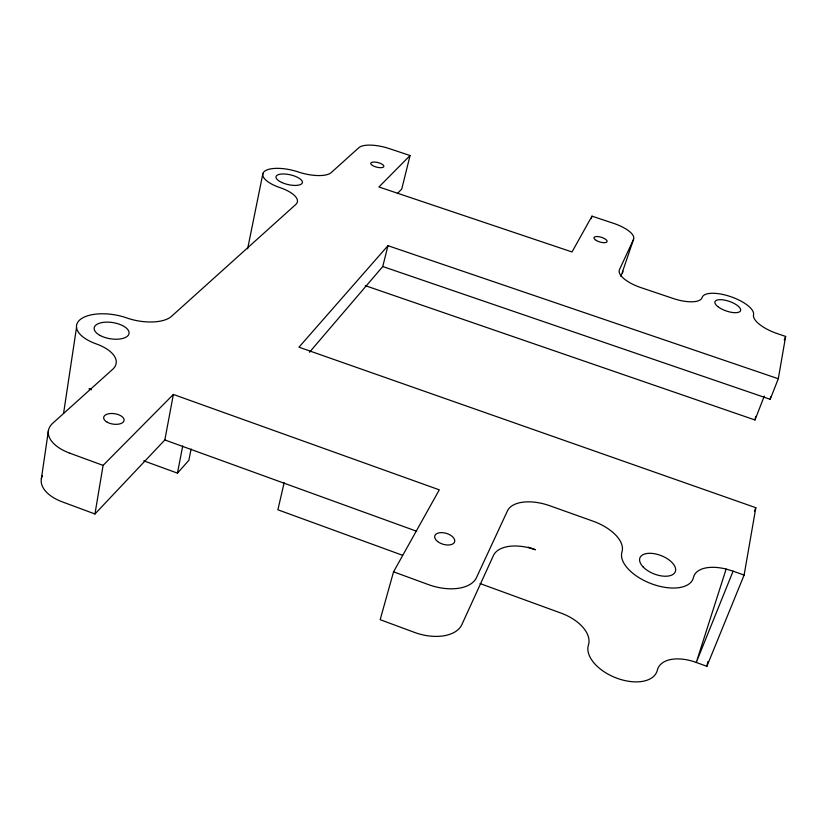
<?xml version="1.0" encoding="UTF-8"?>
<svg xmlns="http://www.w3.org/2000/svg" width="827" height="827" viewBox="0 0 827 827"><rect width="100%" height="100%" fill="white"/><g stroke="black" fill="none" stroke-linecap="round" stroke-linejoin="round"><path stroke-width="1.24" d="M41.35 478.812L48.421 430.536M63.565 413.417L76.539 327.399M42.322 475.773A39.117 21.378 7.3 0 0 62.418 501.917L94.95 513.981L103.096 465.384L173.37 394.448L439.292 489.842L393.549 571.829L380.162 619.681L414.399 632.366A39.22 23.156 16.8 0 0 461.88 624.571L493.43 555.527A36.729 20.127 18.8 0 1 535.379 549.748L528.153 547.133M480.053 583.562L561.171 613.158A36.305 20.882 20.3 0 1 588.442 644.946A36.75 20.964 22.3 0 0 617.066 678.264A36.75 20.964 22.3 0 0 657.331 670.201A37.287 20.995 24.2 0 1 696.272 662.458L706.878 666.324L744.104 575.085L755.837 507.706L298.971 347.185L387.946 245.681L778.29 378.745L770.216 399.307L382.767 266.532L309.453 352.281M778.29 378.745L785.65 336.444L777.483 333.684A27.384 10.089 19.9 0 1 753.531 314.798A27.126 10.069 19.2 0 0 730.427 296.562A27.126 10.069 19.2 0 0 702.133 297.493A26.909 10.027 18.4 0 1 673.137 298.475L640.863 287.589A26.784 9.996 18 0 1 619.464 269.664L633.534 239.365A25.306 8.983 17.2 0 0 613.613 223.362L591.987 216.157L572.015 251.956L378.921 186.974L410.068 155.538L389.114 148.55A24.893 8.663 14.1 0 0 358.897 147.661L331.172 172.616A26.164 9.448 13.1 0 1 298.268 171.964A26.981 10.017 12.8 0 0 264.382 171.416A26.981 10.017 12.8 0 0 279.898 187.584A27.839 10.627 12.5 0 1 295.818 204.445L171.478 316.369A33.897 15.248 9.9 0 1 126.634 317.888A35.313 16.385 9.1 0 0 80.002 319.718A35.313 16.385 9.1 0 0 96.108 343.846A36.864 17.656 8.3 0 1 112.648 369.318L52.825 423.166A39.768 20.716 7.9 0 0 69.975 453.248M770.216 399.307L770.671 396.774M94.95 513.981L164.842 439.954L173.37 394.448M143.764 460.846L177.454 473.137L182.726 445.98M706.878 666.324L707.809 661.6M365.214 285.625L754.979 419.971L755.671 416.415M191.099 449.009L188.866 460.308L177.454 473.137M247.624 248.824L262.883 173.587M284.157 482.761L277.872 509.783L402.573 555.289M410.068 155.538L401.767 188.98L397.415 193.58M382.767 266.532L387.946 245.681M591.222 218.617L591.987 216.157M733.104 571.157L726.137 569.059L696.272 662.458L733.104 571.157L744.104 575.085M620.922 276.476L633.534 239.365M784.254 340.031L785.65 336.444M754.979 419.971L764.282 396.092M754.462 511.117L755.837 507.706M91.342 389.589L89.006 388.742A36.305 18.277 7.8 0 1 91.425 389.682M164.842 439.954L416.674 531.265M69.964 453.248L103.096 465.384M393.549 571.829L428.438 584.606A39.903 22.453 16.7 0 0 476.476 577.597L507.478 510.838A37.329 19.476 18.6 0 1 549.841 505.762L593.011 521.165A37.566 19.559 19.7 0 1 621.976 551.888A38.021 19.641 21.4 0 0 652.451 584.131A38.021 19.641 21.4 0 0 693.46 577.504A38.58 19.683 23 0 1 726.137 569.059M622.834 271.132A25.027 9.386 17.3 0 1 622.524 272.962M717.815 306.6A13.563 5.034 19.2 0 0 739.886 311.583A13.563 5.034 19.2 0 0 725.641 300.335A13.563 5.034 19.2 0 0 717.815 306.6M437.607 541.509A10.358 5.686 16.6 0 0 454.447 542.295A10.358 5.686 16.6 0 0 442.114 532.629A10.358 5.686 16.6 0 0 437.607 541.509M100.305 335.576A17.656 8.187 9.1 0 0 128.805 334.335A17.656 8.187 9.1 0 0 105.732 322.158A17.656 8.187 9.1 0 0 100.305 335.576M372.481 165.483A6.75 2.388 14 0 0 383.594 166.961A6.75 2.388 14 0 0 375.872 162.164A6.75 2.388 14 0 0 372.481 165.483M596.308 240.461A6.854 2.471 17.1 0 0 607.039 241.773A6.854 2.471 17.1 0 0 598.272 236.594A6.854 2.471 17.1 0 0 596.308 240.461M107.241 422.225A10.317 5.272 8.6 0 0 123.936 420.995A10.317 5.272 8.6 0 0 110.456 413.521A10.317 5.272 8.6 0 0 107.241 422.225M281.645 182.426A13.49 5.003 12.8 0 0 302.351 182.695A13.49 5.003 12.8 0 0 283.609 173.97A13.49 5.003 12.8 0 0 281.645 182.426M643.261 567.074A19.011 9.821 21.4 0 0 674.284 573.349A19.011 9.821 21.4 0 0 655.315 553.883A19.011 9.821 21.4 0 0 643.261 567.074"/></g></svg>
